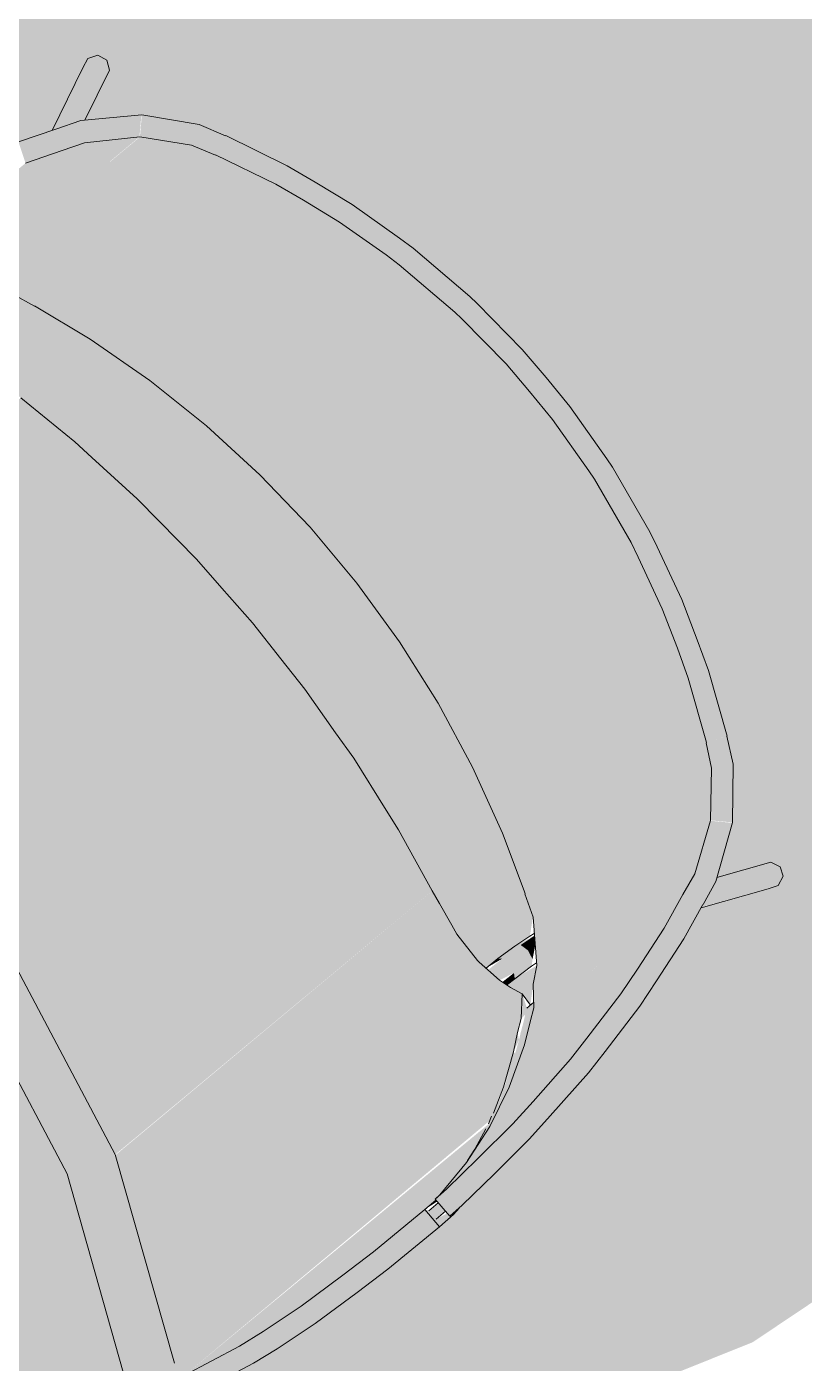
# Model space of a CAD drawing. Header units: centimetres. Extents: x -4381 to 5639, y -3920 to 4826.
# Drawn here: x 176.9627 to 177.1126, y 63.2667 to 63.5245 of the extents above; entities that cross this region are included whole.
import ezdxf
from ezdxf.xclip import XClip

# ---------------------------------------------------------------- set-up
doc = ezdxf.new("R2010")
doc.units = ezdxf.units.CM
doc.header["$MEASUREMENT"] = 0
doc.header["$XCLIPFRAME"] = 0
doc.layers.add('01- MOBILIER', color=7, linetype='Continuous')
doc.layers.add('Drawing & Figure', color=7, linetype='Continuous')
for name, color, linetype, lineweight in [('01- MOBILIER_Pen_No__1', 7, 'Continuous', 5), ('01- MOBILIER_Pen_No__101', 252, 'Continuous', 5), ('Dalles_Pen_No__101', 252, 'Continuous', 5)]:
    doc.layers.add(name, color=color, linetype=linetype, lineweight=lineweight)
doc.layers.add('01- MOBILIER_Pen_No__102', color=7, linetype='Continuous', lineweight=5, true_color=0xcccccc)

# ---------------------------------------------------------------- blocks, each defined once
blk = doc.blocks.new('Drawing_13_13', base_point=(-54.85237, -87.09209))
at = {"layer": '01- MOBILIER', "linetype": 'Continuous', "lineweight": 0, "ltscale": 5, "true_color": 0xffffff}
for points in [[(176.98441, 63.5032), (176.98478, 63.50747), (176.97309, 63.50634)], [(176.99446, 63.50163), (176.98487, 63.50746), (176.9845, 63.50319)], [(176.99446, 63.50163), (176.99591, 63.50562), (176.98487, 63.50746)], [(176.96109, 63.50225), (176.9695, 63.50056), (176.9683, 63.5047)], [(176.97384, 63.50208), (176.97309, 63.50634), (176.9683, 63.5047)], [(176.97384, 63.50208), (176.9683, 63.5047), (176.9695, 63.50056)], [(176.98441, 63.5032), (176.97309, 63.50634), (176.97384, 63.50208)], [(176.99907, 63.49971), (176.99591, 63.50562), (176.99446, 63.50163)], [(176.99907, 63.49971), (177.00102, 63.50342), (176.99591, 63.50562)], [(176.94004, 63.47597), (176.94284, 63.47621), (176.97384, 63.50208), (176.9695, 63.50056)], [(176.94284, 63.47621), (176.94732, 63.47526), (176.95095, 63.47528), (176.98441, 63.5032), (176.97384, 63.50208)], [(176.95095, 63.47528), (176.96003, 63.4729), (176.99446, 63.50163), (176.9845, 63.50319)], [(176.9695, 63.50056), (176.96109, 63.50225), (176.96245, 63.49815)], [(177.00105, 63.50349), (176.9991, 63.49978), (177.01068, 63.49408)], [(177.00105, 63.50349), (177.01068, 63.49408), (177.01286, 63.49765)], [(176.96245, 63.49815), (176.93552, 63.47568), (176.94003, 63.47596), (176.9695, 63.50056)], [(176.99446, 63.50163), (176.96003, 63.4729), (176.96415, 63.47058), (176.99907, 63.49971)], [(176.99907, 63.49971), (176.96421, 63.47063), (176.9749, 63.46422), (177.01068, 63.49408), (176.9991, 63.49978)], [(177.01602, 63.49099), (177.01286, 63.49765), (177.01068, 63.49408)], [(177.01602, 63.49099), (177.01831, 63.49449), (177.01286, 63.49765)], [(176.9749, 63.46422), (176.98638, 63.45626), (177.02295, 63.48678), (177.01602, 63.49099), (177.01068, 63.49408)], [(177.02295, 63.48678), (177.01831, 63.49449), (177.01602, 63.49099)], [(177.02295, 63.48678), (177.02538, 63.49017), (177.01831, 63.49449)], [(177.02295, 63.48678), (177.03195, 63.48044), (177.02538, 63.49017)], [(177.03456, 63.48369), (177.02538, 63.49017), (177.03195, 63.48044)], [(176.98638, 63.45626), (176.99731, 63.44753), (177.03449, 63.47856), (177.03195, 63.48044), (177.02295, 63.48678)], [(177.03449, 63.47856), (177.03456, 63.48369), (177.03195, 63.48044)], [(177.03449, 63.47856), (177.03716, 63.48177), (177.03456, 63.48369)], [(177.04522, 63.46944), (177.03716, 63.48177), (177.03449, 63.47856)], [(177.04522, 63.46944), (177.04811, 63.47244), (177.03716, 63.48177)], [(176.99731, 63.44753), (177.00763, 63.43807), (177.04522, 63.46944), (177.03449, 63.47856)], [(177.04658, 63.46812), (177.04811, 63.47244), (177.04522, 63.46944)], [(177.04658, 63.46812), (177.0495, 63.4711), (177.04811, 63.47244)], [(177.05507, 63.45945), (177.0495, 63.4711), (177.04658, 63.46812)], [(177.05507, 63.45945), (177.05817, 63.46223), (177.0495, 63.4711)], [(177.00763, 63.43807), (177.01731, 63.42794), (177.05507, 63.45945), (177.04658, 63.46812), (177.04522, 63.46944)], [(177.05962, 63.45413), (177.05817, 63.46223), (177.05507, 63.45945)], [(177.05962, 63.45413), (177.06282, 63.4568), (177.05817, 63.46223)], [(177.01731, 63.42794), (177.0218, 63.42256), (177.05962, 63.45413), (177.05507, 63.45945)], [(177.05962, 63.45413), (177.06734, 63.45124), (177.06282, 63.4568)], [(176.90044, 63.40192), (176.91464, 63.39079), (176.97525, 63.44137), (176.97195, 63.4444), (176.96153, 63.4529)], [(177.0218, 63.42256), (177.02629, 63.41718), (177.06405, 63.44869), (177.05962, 63.45413)], [(177.05962, 63.45413), (177.06405, 63.44869), (177.06734, 63.45124)], [(177.06405, 63.44869), (177.07451, 63.44113), (177.06734, 63.45124)], [(177.02629, 63.41718), (177.03452, 63.40585), (177.07211, 63.43722), (177.07106, 63.43879), (177.06405, 63.44869)], [(177.06405, 63.44869), (177.07106, 63.43879), (177.07451, 63.44113)], [(176.91464, 63.39079), (176.92886, 63.37962), (176.98818, 63.42912), (176.98397, 63.43342), (176.97525, 63.44137)], [(177.07106, 63.43879), (177.07558, 63.43952), (177.07451, 63.44113)], [(177.07106, 63.43879), (177.07211, 63.43722), (177.07558, 63.43952)], [(177.07211, 63.43722), (177.0828, 63.42708), (177.07558, 63.43952)], [(177.07211, 63.43722), (177.03452, 63.40585), (177.04198, 63.394), (177.07916, 63.42503)], [(177.07211, 63.43722), (177.07916, 63.42503), (177.0828, 63.42708)], [(176.92886, 63.37962), (176.93342, 63.37604), (176.94114, 63.36679), (177.00032, 63.41618), (176.9954, 63.42179), (176.98818, 63.42912)], [(177.07916, 63.42503), (177.08423, 63.42418), (177.0828, 63.42708)], [(177.07916, 63.42503), (177.04198, 63.394), (177.04861, 63.38168), (177.08518, 63.4122), (177.08056, 63.42219)], [(177.07916, 63.42503), (177.08056, 63.42219), (177.08423, 63.42418)], [(176.91583, 63.08667), (176.9435, 63.11517), (176.96464, 63.14879), (176.97833, 63.18608), (176.98396, 63.2254), (176.9813, 63.26503), (176.97046, 63.30324), (176.9519, 63.33837), (176.92645, 63.36886), (176.89522, 63.3934), (176.85957, 63.41091), (176.82105, 63.42063), (176.78136, 63.42212), (176.74222, 63.41533), (176.70535, 63.40055), (176.67236, 63.37843), (176.64469, 63.34993), (176.62355, 63.3163), (176.60987, 63.27901), (176.60423, 63.23969), (176.6069, 63.20006), (176.61774, 63.16185), (176.63629, 63.12673), (176.66174, 63.09623), (176.69298, 63.07169), (176.72863, 63.05418), (176.76715, 63.04447), (176.80684, 63.04297), (176.84598, 63.04977), (176.88284, 63.06455)], [(177.08056, 63.42219), (177.08896, 63.41399), (177.08423, 63.42418)], [(177.08056, 63.42219), (177.08518, 63.4122), (177.08896, 63.41399)], [(177.00032, 63.41618), (176.94114, 63.36679), (176.94681, 63.35999), (177.00619, 63.40954)], [(177.04861, 63.38168), (177.0544, 63.36897), (177.09017, 63.39882), (177.08809, 63.40463), (177.08518, 63.4122)], [(177.08518, 63.4122), (177.09194, 63.40626), (177.08896, 63.41399)], [(177.08518, 63.4122), (177.08809, 63.40463), (177.09194, 63.40626)], [(177.00619, 63.40954), (176.94681, 63.35999), (176.95249, 63.35318), (177.01168, 63.40257)], [(177.08809, 63.40463), (177.09407, 63.40033), (177.09194, 63.40626)], [(177.08809, 63.40463), (177.09017, 63.39882), (177.09407, 63.40033)], [(176.95249, 63.35318), (176.96021, 63.34394), (176.96292, 63.33881), (177.02223, 63.38831), (177.01631, 63.39673), (177.01168, 63.40257)], [(177.0544, 63.36897), (177.05878, 63.3573), (177.09364, 63.38639), (177.09017, 63.39882)], [(177.09407, 63.40033), (177.09017, 63.39882), (177.0977, 63.38767)], [(177.0977, 63.38767), (177.09017, 63.39882), (177.09371, 63.38641)], [(177.02223, 63.38831), (176.96292, 63.33881), (176.97136, 63.32282), (177.03197, 63.3734), (177.02571, 63.3834)], [(177.09364, 63.38639), (177.05872, 63.35725), (177.06027, 63.35278), (177.0947, 63.38151)], [(177.09364, 63.38639), (177.09888, 63.38223), (177.09763, 63.38764)], [(177.09364, 63.38639), (177.0947, 63.38151), (177.09888, 63.38223)], [(177.06027, 63.35278), (177.06098, 63.34342), (177.09444, 63.37135), (177.0947, 63.38151)], [(177.0947, 63.38151), (177.09445, 63.37143), (177.09872, 63.37103)], [(177.0947, 63.38151), (177.09872, 63.37103), (177.09888, 63.38223)], [(176.97136, 63.32282), (176.97974, 63.30697), (177.04086, 63.35784), (177.03436, 63.36961), (177.03197, 63.3734)], [(177.06032, 63.33985), (177.06045, 63.33528), (177.09145, 63.36114), (177.09444, 63.37135), (177.06098, 63.34342)], [(177.09444, 63.37135), (177.09145, 63.36114), (177.09551, 63.35964)], [(177.09444, 63.37135), (177.09551, 63.35964), (177.09871, 63.37094)], [(177.05971, 63.33256), (177.08918, 63.35715), (177.09145, 63.36114), (177.06045, 63.33528)], [(177.09145, 63.36114), (177.08918, 63.35715), (177.09304, 63.35522)], [(177.09145, 63.36114), (177.09304, 63.35522), (177.09551, 63.35964)], [(177.04086, 63.35784), (176.97977, 63.30686), (176.98059, 63.30397), (177.04222, 63.3554)], [(177.04222, 63.3554), (176.98059, 63.30397), (176.982, 63.29899), (177.04459, 63.35123)], [(177.0597, 63.33255), (177.05861, 63.32817), (177.08554, 63.35064), (177.08918, 63.35715)], [(177.08918, 63.35715), (177.08554, 63.35064), (177.08933, 63.34857)], [(177.08933, 63.34857), (177.09303, 63.35523), (177.08918, 63.35715)], [(176.982, 63.29899), (176.98465, 63.28967), (177.04988, 63.34411), (177.0456, 63.3495), (177.04459, 63.35123)], [(177.05566, 63.31997), (177.07721, 63.33795), (177.08041, 63.34274), (177.08554, 63.35064), (177.05861, 63.32817)], [(177.08554, 63.35064), (177.08041, 63.34274), (177.08409, 63.34049)], [(177.08554, 63.35064), (177.08409, 63.34049), (177.08933, 63.34857)], [(176.98465, 63.28967), (176.98693, 63.28163), (177.05592, 63.3392), (177.05379, 63.3406), (177.04988, 63.34411)], [(177.08041, 63.34274), (177.07721, 63.33795), (177.08084, 63.33559)], [(177.08041, 63.34274), (177.08084, 63.33559), (177.08409, 63.34049)], [(177.05592, 63.3392), (176.98693, 63.28163), (176.9887, 63.2754), (177.05797, 63.33321), (177.05821, 63.338)], [(177.05566, 63.31997), (177.05194, 63.31238), (177.06752, 63.32538), (177.07067, 63.32941), (177.07721, 63.33795)], [(177.05797, 63.33321), (177.05876, 63.33396), (177.05908, 63.33524), (177.05821, 63.338)], [(177.07721, 63.33795), (177.07067, 63.32941), (177.07417, 63.32686)], [(177.07721, 63.33795), (177.07417, 63.32686), (177.08084, 63.33559)], [(176.9887, 63.2754), (176.98918, 63.2737), (177.05725, 63.33051), (177.05797, 63.33321)], [(177.05725, 63.3305), (177.05845, 63.33256)], [(176.98918, 63.2737), (176.98989, 63.27121), (177.05652, 63.32681), (177.05725, 63.33051)], [(177.05725, 63.33051), (177.05652, 63.32681), (177.05758, 63.32909)], [(177.07067, 63.32941), (177.06752, 63.32538), (177.07096, 63.32275)], [(177.07067, 63.32941), (177.07096, 63.32275), (177.07417, 63.32686)], [(176.98989, 63.27121), (176.99108, 63.26698), (177.05461, 63.32), (177.05652, 63.32681)], [(177.05652, 63.32681), (177.05461, 63.32), (177.05592, 63.32337), (177.05681, 63.32643)], [(177.05194, 63.31238), (177.04748, 63.30546), (177.05638, 63.31288), (177.06029, 63.31723), (177.06752, 63.32538)], [(177.06752, 63.32538), (177.06029, 63.31723), (177.0636, 63.31443)], [(177.06752, 63.32538), (177.0636, 63.31443), (177.07096, 63.32275)], [(176.99136, 63.26361), (176.99303, 63.26437), (177.05191, 63.31351), (177.05274, 63.31509), (177.05461, 63.32), (176.99108, 63.26698)], [(177.06029, 63.31723), (177.05638, 63.31288), (177.05962, 63.30999)], [(177.06029, 63.31723), (177.05962, 63.30999), (177.0636, 63.31443)], [(176.99303, 63.26437), (177.00372, 63.27007), (177.04892, 63.30778), (177.05086, 63.3114), (177.05172, 63.31287)], [(177.04748, 63.30546), (177.04231, 63.29924), (177.0436, 63.30032), (177.04965, 63.30624), (177.05638, 63.31288)], [(177.05638, 63.31288), (177.04965, 63.30624), (177.05277, 63.30322)], [(177.05638, 63.31288), (177.05277, 63.30322), (177.05962, 63.30999)], [(177.04892, 63.30778), (177.00372, 63.27007), (177.00828, 63.27288), (177.01556, 63.27774), (177.04454, 63.30192), (177.04748, 63.30546)], [(177.04965, 63.30624), (177.0436, 63.30032), (177.04662, 63.2972)], [(177.04965, 63.30624), (177.04662, 63.2972), (177.05277, 63.30322)], [(177.01556, 63.27774), (177.02364, 63.28374), (177.02953, 63.28822), (177.04151, 63.29822), (177.04231, 63.29924), (177.04454, 63.30192)], [(177.0436, 63.30032), (177.04138, 63.29837), (177.04294, 63.29657)], [(177.0436, 63.30032), (177.04294, 63.29657), (177.04423, 63.2951), (177.04662, 63.2972)], [(177.02953, 63.28822), (177.04222, 63.29308), (177.03944, 63.29641)], [(177.04152, 63.29821), (177.03944, 63.29641), (177.04177, 63.29792)], [(177.04027, 63.29627), (177.04222, 63.29308), (177.04495, 63.29544), (177.04374, 63.29566), (177.0416, 63.29453), (177.04018, 63.29617)], [(177.02953, 63.28822), (177.03229, 63.28488), (177.04222, 63.29308)], [(177.02364, 63.28374), (177.03229, 63.28488), (177.02953, 63.28822)], [(177.01556, 63.27774), (177.0264, 63.28039), (177.02364, 63.28374)], [(177.02364, 63.28374), (177.0264, 63.28039), (177.03229, 63.28488)], [(177.01556, 63.27774), (177.01829, 63.2744), (177.0264, 63.28039)], [(177.00828, 63.27288), (177.01829, 63.2744), (177.01556, 63.27774)], [(177.00372, 63.27007), (177.01098, 63.26955), (177.00828, 63.27288)], [(177.00828, 63.27288), (177.01098, 63.26955), (177.01829, 63.2744)], [(176.99303, 63.26437), (177.0064, 63.26674), (177.00372, 63.27007)], [(177.00372, 63.27007), (177.0064, 63.26674), (177.01098, 63.26955)]]:
    blk.add_hatch(color=7, dxfattribs=at).paths.add_polyline_path(points)
h = blk.add_hatch(color=7, dxfattribs=at)
h.paths.add_polyline_path([(176.92224, 63.07899), (176.95137, 63.10899), (176.97362, 63.14439), (176.98803, 63.18364), (176.99396, 63.22503), (176.99115, 63.26674), (176.97974, 63.30697), (176.96021, 63.34394), (176.93342, 63.37604), (176.90054, 63.40187), (176.86301, 63.4203), (176.82247, 63.43052), (176.78069, 63.4321), (176.73949, 63.42495), (176.70068, 63.40939), (176.66596, 63.3861), (176.63683, 63.35611), (176.61458, 63.32071), (176.60017, 63.28146), (176.59424, 63.24007), (176.59704, 63.19835), (176.60846, 63.15813), (176.62799, 63.12116), (176.65478, 63.08906), (176.68766, 63.06322), (176.72519, 63.04479), (176.76573, 63.03457), (176.80751, 63.033), (176.84871, 63.04015), (176.88751, 63.0557)])
h.paths.add_polyline_path([(176.91583, 63.08667), (176.88284, 63.06455), (176.84598, 63.04977), (176.80684, 63.04297), (176.76715, 63.04447), (176.72863, 63.05418), (176.69298, 63.07169), (176.66174, 63.09623), (176.63629, 63.12673), (176.61774, 63.16185), (176.6069, 63.20006), (176.60423, 63.23969), (176.60987, 63.27901), (176.62355, 63.3163), (176.64469, 63.34993), (176.67236, 63.37843), (176.70535, 63.40055), (176.74222, 63.41533), (176.78136, 63.42212), (176.82105, 63.42063), (176.85957, 63.41091), (176.89522, 63.3934), (176.92645, 63.36886), (176.9519, 63.33837), (176.97046, 63.30324), (176.9813, 63.26503), (176.98396, 63.2254), (176.97833, 63.18608), (176.96464, 63.14879), (176.9435, 63.11517)], flags=0)
at = {"layer": '01- MOBILIER_Pen_No__101', "linetype": 'Continuous', "lineweight": 0, "ltscale": 5, "true_color": 0x262626}
for points in [[(176.97449, 63.51831), (176.9677, 63.50449), (176.96964, 63.50516), (176.9764, 63.51894)], [(176.9764, 63.51894), (176.96964, 63.50516), (176.97224, 63.50605), (176.97811, 63.51802)], [(176.97224, 63.50605), (176.97387, 63.50642), (176.97862, 63.51609), (176.97811, 63.51802)], [(176.95945, 63.49564), (176.93552, 63.47568), (176.94003, 63.47596), (176.96539, 63.49712)], [(176.9654, 63.49713), (176.94004, 63.47597), (176.94284, 63.47621), (176.96911, 63.49813)], [(176.94284, 63.47621), (176.94732, 63.47526), (176.95095, 63.47528), (176.97873, 63.49846), (176.96911, 63.49813)], [(176.97873, 63.49846), (176.95095, 63.47528), (176.96003, 63.4729), (176.98862, 63.49676)], [(176.98862, 63.49676), (176.96003, 63.4729), (176.96415, 63.47058), (176.99336, 63.49495)], [(176.96421, 63.47063), (176.9749, 63.46422), (177.00577, 63.48998), (176.99341, 63.49499)], [(177.00577, 63.48998), (176.9749, 63.46422), (176.98638, 63.45626), (177.01926, 63.48369)], [(177.01926, 63.48369), (176.98638, 63.45626), (176.99731, 63.44753), (177.03232, 63.47675)], [(177.03232, 63.47675), (176.99731, 63.44753), (177.00763, 63.43807), (177.04491, 63.46918)], [(177.04491, 63.46918), (177.00763, 63.43807), (177.01731, 63.42794), (177.05507, 63.45945), (177.04681, 63.46789)], [(177.05072, 63.46854), (177.04681, 63.46789), (177.05507, 63.45945)], [(177.05182, 63.46873), (177.05072, 63.46854), (177.05507, 63.45945), (177.05817, 63.46223)], [(177.05962, 63.45413), (177.05817, 63.46223), (177.05507, 63.45945)], [(177.05962, 63.45413), (177.06282, 63.4568), (177.05817, 63.46223)], [(177.05507, 63.45945), (177.01731, 63.42794), (177.0218, 63.42256), (177.05962, 63.45413)], [(177.05962, 63.45413), (177.06734, 63.45124), (177.06282, 63.4568)], [(176.96153, 63.4529), (176.90044, 63.40192), (176.91464, 63.39079), (176.97525, 63.44137), (176.97195, 63.4444)], [(177.0218, 63.42256), (177.02629, 63.41718), (177.06405, 63.44869), (177.05962, 63.45413)], [(177.05962, 63.45413), (177.06405, 63.44869), (177.06734, 63.45124)], [(177.06405, 63.44869), (177.07451, 63.44113), (177.06734, 63.45124)], [(177.02629, 63.41718), (177.03452, 63.40585), (177.07211, 63.43722), (177.07106, 63.43879), (177.06405, 63.44869)], [(177.06405, 63.44869), (177.07106, 63.43879), (177.07451, 63.44113)], [(176.97525, 63.44137), (176.91464, 63.39079), (176.92886, 63.37962), (176.98818, 63.42912), (176.98397, 63.43342)], [(177.07106, 63.43879), (177.07558, 63.43952), (177.07451, 63.44113)], [(177.07106, 63.43879), (177.07211, 63.43722), (177.07558, 63.43952)], [(177.07211, 63.43722), (177.0828, 63.42708), (177.07558, 63.43952)], [(177.03452, 63.40585), (177.04198, 63.394), (177.07916, 63.42503), (177.07211, 63.43722)], [(177.07211, 63.43722), (177.07916, 63.42503), (177.0828, 63.42708)], [(176.70068, 63.40939), (176.66596, 63.3861), (176.63683, 63.35611), (176.61458, 63.32071), (176.60017, 63.28146), (176.59424, 63.24007), (176.59704, 63.19835), (176.60531, 63.16921), (176.61592, 63.16825), (176.6069, 63.20006), (176.60423, 63.23969), (176.60987, 63.27901), (176.62355, 63.3163), (176.64469, 63.34993), (176.67236, 63.37843), (176.70535, 63.40055), (176.74222, 63.41533), (176.78136, 63.42212), (176.82105, 63.42063), (176.85957, 63.41091), (176.89522, 63.3934), (176.92645, 63.36886), (176.9519, 63.33837), (176.97046, 63.30324), (176.9813, 63.26503), (176.98396, 63.2254), (176.97833, 63.18608), (176.96464, 63.14879), (176.9575, 63.13744), (176.96862, 63.13643), (176.97362, 63.14439), (176.98803, 63.18364), (176.99396, 63.22503), (176.99115, 63.26674), (176.97974, 63.30697), (176.96021, 63.34394), (176.93342, 63.37604), (176.90054, 63.40187), (176.86301, 63.4203), (176.82247, 63.43052), (176.78069, 63.4321), (176.73949, 63.42495)], [(176.92886, 63.37962), (176.93342, 63.37604), (176.94114, 63.36679), (177.00032, 63.41618), (176.9954, 63.42179), (176.98818, 63.42912)], [(177.07916, 63.42503), (177.08423, 63.42418), (177.0828, 63.42708)], [(177.04198, 63.394), (177.04861, 63.38168), (177.08518, 63.4122), (177.08056, 63.42219), (177.07916, 63.42503)], [(177.07916, 63.42503), (177.08056, 63.42219), (177.08423, 63.42418)], [(176.67236, 63.37843), (176.64469, 63.34993), (176.62355, 63.3163), (176.60987, 63.27901), (176.60423, 63.23969), (176.6069, 63.20006), (176.61592, 63.16825), (176.9575, 63.13744), (176.96464, 63.14879), (176.97833, 63.18608), (176.98396, 63.2254), (176.9813, 63.26503), (176.97046, 63.30324), (176.9519, 63.33837), (176.92645, 63.36886), (176.89522, 63.3934), (176.85957, 63.41091), (176.82105, 63.42063), (176.78136, 63.42212), (176.74222, 63.41533), (176.70535, 63.40055)], [(177.08056, 63.42219), (177.08896, 63.41399), (177.08423, 63.42418)], [(177.08056, 63.42219), (177.08518, 63.4122), (177.08896, 63.41399)], [(177.00032, 63.41618), (176.94114, 63.36679), (176.94681, 63.35999), (177.00619, 63.40954)], [(177.04861, 63.38168), (177.0544, 63.36897), (177.09017, 63.39882), (177.08809, 63.40463), (177.08518, 63.4122)], [(177.08518, 63.4122), (177.09194, 63.40626), (177.08896, 63.41399)], [(177.08518, 63.4122), (177.08809, 63.40463), (177.09194, 63.40626)], [(176.94681, 63.35999), (176.95249, 63.35318), (177.01168, 63.40257), (177.00619, 63.40954)], [(177.08809, 63.40463), (177.09407, 63.40033), (177.09194, 63.40626)], [(177.08809, 63.40463), (177.09017, 63.39882), (177.09407, 63.40033)], [(177.01168, 63.40257), (176.95249, 63.35318), (176.96021, 63.34394), (176.96292, 63.33881), (177.02223, 63.38831), (177.01631, 63.39673)], [(177.09017, 63.39882), (177.0544, 63.36897), (177.05878, 63.3573), (177.09364, 63.38639)], [(177.09017, 63.39882), (177.0977, 63.38767), (177.09407, 63.40033)], [(177.09017, 63.39882), (177.09371, 63.38641), (177.0977, 63.38767)], [(177.02223, 63.38831), (176.96292, 63.33881), (176.97136, 63.32282), (177.03197, 63.3734), (177.02571, 63.3834)], [(177.05872, 63.35725), (177.06027, 63.35278), (177.0947, 63.38151), (177.09364, 63.38639)], [(177.09364, 63.38639), (177.09888, 63.38223), (177.09763, 63.38764)], [(177.09364, 63.38639), (177.0947, 63.38151), (177.09888, 63.38223)], [(177.06098, 63.34342), (177.09444, 63.37135), (177.0947, 63.38151), (177.06027, 63.35278)], [(177.0947, 63.38151), (177.09445, 63.37143), (177.09872, 63.37103)], [(177.0947, 63.38151), (177.09872, 63.37103), (177.09888, 63.38223)], [(177.03197, 63.3734), (176.97136, 63.32282), (176.97974, 63.30697), (177.04086, 63.35784), (177.03436, 63.36961)], [(177.06032, 63.33985), (177.06045, 63.33528), (177.09145, 63.36114), (177.09444, 63.37135), (177.06098, 63.34342)], [(177.09444, 63.37135), (177.09145, 63.36114), (177.09551, 63.35964)], [(177.09444, 63.37135), (177.09551, 63.35964), (177.09871, 63.37094)], [(177.09507, 63.35886), (177.10789, 63.36249), (177.10609, 63.36334), (177.09572, 63.3604)], [(177.05971, 63.33256), (177.08918, 63.35715), (177.09145, 63.36114), (177.06045, 63.33528)], [(177.09145, 63.36114), (177.08918, 63.35715), (177.09304, 63.35522)], [(177.09145, 63.36114), (177.09304, 63.35522), (177.09551, 63.35964)], [(177.09273, 63.35467), (177.10754, 63.35888), (177.10849, 63.36065), (177.09373, 63.35646), (177.09304, 63.35522)], [(177.09507, 63.35886), (177.09373, 63.35646), (177.10849, 63.36065), (177.10789, 63.36249)], [(176.97977, 63.30686), (176.98059, 63.30397), (177.04222, 63.3554), (177.04086, 63.35784)], [(176.98059, 63.30397), (176.982, 63.29899), (177.04459, 63.35123), (177.04222, 63.3554)], [(177.0597, 63.33255), (177.05861, 63.32817), (177.08554, 63.35064), (177.08918, 63.35715)], [(177.08918, 63.35715), (177.08554, 63.35064), (177.08933, 63.34857)], [(177.08933, 63.34857), (177.09303, 63.35523), (177.08918, 63.35715)], [(177.04459, 63.35123), (176.982, 63.29899), (176.98465, 63.28967), (177.04988, 63.34411), (177.0456, 63.3495)], [(177.05861, 63.32817), (177.05566, 63.31997), (177.07721, 63.33795), (177.08041, 63.34274), (177.08554, 63.35064)], [(177.08554, 63.35064), (177.08041, 63.34274), (177.08409, 63.34049)], [(177.08554, 63.35064), (177.08409, 63.34049), (177.08933, 63.34857)], [(177.05432, 63.34474), (177.0579, 63.34739), (177.05678, 63.34717), (177.05352, 63.34476)], [(177.0556, 63.3436), (177.05931, 63.34635), (177.0579, 63.34739), (177.05432, 63.34474)], [(177.05678, 63.34717), (177.0579, 63.34739), (177.06054, 63.34918)], [(177.0579, 63.34739), (177.05931, 63.34635), (177.06069, 63.34728), (177.06054, 63.34918)], [(177.05931, 63.34635), (177.06018, 63.34466), (177.06069, 63.34728)], [(177.05121, 63.34293), (177.05432, 63.34474)], [(177.05432, 63.34474), (177.05159, 63.34258), (177.05286, 63.34144), (177.0556, 63.3436)], [(177.0566, 63.34201), (177.06018, 63.34466), (177.05931, 63.34635), (177.0556, 63.3436)], [(177.05674, 63.3409), (177.06, 63.34331), (177.06018, 63.34466), (177.0566, 63.34201)], [(176.98465, 63.28967), (176.98693, 63.28163), (177.05592, 63.3392), (177.05379, 63.3406), (177.04988, 63.34411)], [(177.05286, 63.34144), (177.05379, 63.3406), (177.0566, 63.34201), (177.0556, 63.3436)], [(177.08041, 63.34274), (177.07721, 63.33795), (177.08084, 63.33559)], [(177.08041, 63.34274), (177.08084, 63.33559), (177.08409, 63.34049)], [(177.0566, 63.34201), (177.05435, 63.34023), (177.05519, 63.33968), (177.05674, 63.3409)], [(176.98693, 63.28163), (176.9887, 63.2754), (177.05797, 63.33321), (177.05821, 63.338), (177.05592, 63.3392)], [(177.05566, 63.31997), (177.05194, 63.31238), (177.06752, 63.32538), (177.07067, 63.32941), (177.07721, 63.33795)], [(177.05821, 63.338), (177.05797, 63.33321), (177.05876, 63.33396), (177.05908, 63.33524)], [(177.07721, 63.33795), (177.07067, 63.32941), (177.07417, 63.32686)], [(177.07721, 63.33795), (177.07417, 63.32686), (177.08084, 63.33559)], [(177.05776, 63.32984), (177.05917, 63.33042), (177.0597, 63.33255), (177.06045, 63.33528), (177.06042, 63.33636), (177.05908, 63.33524), (177.05876, 63.33396), (177.05845, 63.33256), (177.05788, 63.33044)], [(176.9887, 63.2754), (176.98918, 63.2737), (177.05725, 63.33051), (177.05797, 63.33321)], [(177.05725, 63.3305), (177.05845, 63.33256)], [(177.05725, 63.33051), (176.98918, 63.2737), (176.98989, 63.27121), (177.05652, 63.32681)], [(177.05592, 63.32337), (177.0573, 63.32451), (177.05861, 63.32817), (177.05917, 63.33042), (177.05758, 63.32909), (177.05694, 63.32689)], [(177.05652, 63.32681), (177.05758, 63.32909), (177.05725, 63.33051)], [(177.07067, 63.32941), (177.06752, 63.32538), (177.07096, 63.32275)], [(177.07067, 63.32941), (177.07096, 63.32275), (177.07417, 63.32686)], [(177.05652, 63.32681), (176.98989, 63.27121), (176.99108, 63.26698), (177.05461, 63.32)], [(177.05652, 63.32681), (177.05461, 63.32), (177.05592, 63.32337), (177.05681, 63.32643)], [(177.04748, 63.30546), (177.05638, 63.31288), (177.06029, 63.31723), (177.06752, 63.32538), (177.05194, 63.31238)], [(177.054, 63.31798), (177.05516, 63.31895), (177.05566, 63.31997), (177.0573, 63.32451), (177.05592, 63.32337), (177.05477, 63.32013), (177.05422, 63.31861)], [(177.06752, 63.32538), (177.06029, 63.31723), (177.0636, 63.31443)], [(177.06752, 63.32538), (177.0636, 63.31443), (177.07096, 63.32275)], [(176.99136, 63.26361), (176.99303, 63.26437), (177.05191, 63.31351), (177.05274, 63.31509), (177.05461, 63.32), (176.99108, 63.26698)], [(177.05172, 63.31287), (177.05249, 63.31351), (177.05516, 63.31895), (177.054, 63.31798), (177.05274, 63.31509), (177.0522, 63.31417), (177.05172, 63.31307)], [(177.06029, 63.31723), (177.05638, 63.31288), (177.05962, 63.30999)], [(177.06029, 63.31723), (177.05962, 63.30999), (177.0636, 63.31443)], [(176.99303, 63.26437), (177.00372, 63.27007), (177.04892, 63.30778), (177.05086, 63.3114), (177.05172, 63.31287)], [(177.05638, 63.31288), (177.04748, 63.30546), (177.04231, 63.29924), (177.0436, 63.30032), (177.04965, 63.30624)], [(177.05086, 63.3114), (177.04907, 63.30801), (177.05194, 63.31238), (177.05249, 63.31351), (177.05172, 63.31287)], [(177.05638, 63.31288), (177.04965, 63.30624), (177.05277, 63.30322)], [(177.05638, 63.31288), (177.05277, 63.30322), (177.05962, 63.30999)], [(177.00372, 63.27007), (177.00828, 63.27288), (177.01556, 63.27774), (177.04454, 63.30192), (177.04748, 63.30546), (177.04892, 63.30778)], [(177.04965, 63.30624), (177.0436, 63.30032), (177.04662, 63.2972)], [(177.04965, 63.30624), (177.04662, 63.2972), (177.05277, 63.30322)], [(177.01556, 63.27774), (177.02364, 63.28374), (177.02953, 63.28822), (177.04151, 63.29822), (177.04231, 63.29924), (177.04454, 63.30192)], [(177.0436, 63.30032), (177.04138, 63.29837), (177.04294, 63.29657)], [(177.0436, 63.30032), (177.04294, 63.29657), (177.04423, 63.2951), (177.04662, 63.2972)], [(177.02953, 63.28822), (177.04222, 63.29308), (177.03944, 63.29641)], [(177.04152, 63.29821), (177.03944, 63.29641), (177.04177, 63.29792)], [(177.03944, 63.29641), (177.04222, 63.29308), (177.04495, 63.29544), (177.04374, 63.29566), (177.0416, 63.29453), (177.04018, 63.29617)], [(177.04198, 63.29767), (177.04018, 63.29617), (177.0416, 63.29453), (177.04341, 63.29604)], [(177.02953, 63.28822), (177.03229, 63.28488), (177.04222, 63.29308)], [(177.02364, 63.28374), (177.03229, 63.28488), (177.02953, 63.28822)], [(177.01556, 63.27774), (177.0264, 63.28039), (177.02364, 63.28374)], [(177.02364, 63.28374), (177.0264, 63.28039), (177.03229, 63.28488)], [(177.01556, 63.27774), (177.01829, 63.2744), (177.0264, 63.28039)], [(177.01556, 63.27774), (177.00828, 63.27288), (177.01829, 63.2744)], [(177.00372, 63.27007), (177.01098, 63.26955), (177.00828, 63.27288)], [(177.01829, 63.2744), (177.00828, 63.27288), (177.01098, 63.26955)], [(176.99303, 63.26437), (177.0064, 63.26674), (177.00372, 63.27007)], [(177.00372, 63.27007), (177.0064, 63.26674), (177.01098, 63.26955)], [(176.99303, 63.26437), (176.99565, 63.26108), (177.0064, 63.26674)]]:
    blk.add_hatch(color=250, dxfattribs=at).paths.add_polyline_path(points)
at = {"layer": '01- MOBILIER_Pen_No__102', "linetype": 'Continuous', "ltscale": 5}
for points in [[(176.9677, 63.50449), (176.96964, 63.50516), (176.9764, 63.51894), (176.97449, 63.51831)], [(176.9764, 63.51894), (176.96964, 63.50516), (176.97224, 63.50605), (176.97811, 63.51802)], [(176.97811, 63.51802), (176.97224, 63.50605), (176.97387, 63.50642), (176.97862, 63.51609)], [(177.09551, 63.35964), (177.10789, 63.36249), (177.10609, 63.36334), (177.09572, 63.3604)], [(177.09302, 63.35521), (177.10754, 63.35888), (177.10849, 63.36065), (177.09373, 63.35646), (177.09304, 63.35522)], [(177.09373, 63.35646), (177.10849, 63.36065), (177.10789, 63.36249), (177.09507, 63.35886)], [(177.05678, 63.34717), (177.05352, 63.34476), (177.0579, 63.34739)], [(177.05432, 63.34474), (177.0556, 63.3436), (177.05931, 63.34635), (177.0579, 63.34739)], [(177.05678, 63.34717), (177.0579, 63.34739), (177.06054, 63.34918)], [(177.0579, 63.34739), (177.05931, 63.34635), (177.06069, 63.34728), (177.06054, 63.34918)], [(177.05931, 63.34635), (177.06018, 63.34466), (177.06069, 63.34728)], [(177.05352, 63.34476), (177.05121, 63.34293), (177.05432, 63.34474)], [(177.05159, 63.34258), (177.05259, 63.34168), (177.0556, 63.3436), (177.05432, 63.34474)], [(177.0556, 63.3436), (177.0566, 63.34201), (177.06018, 63.34466), (177.05931, 63.34635)], [(177.05674, 63.3409), (177.06, 63.34331), (177.06018, 63.34466), (177.0566, 63.34201)], [(177.0556, 63.3436), (177.05286, 63.34144), (177.05379, 63.3406), (177.0566, 63.34201)], [(177.05435, 63.34023), (177.05519, 63.33968), (177.05674, 63.3409), (177.0566, 63.34201)], [(177.05758, 63.32909), (177.05917, 63.33042), (177.0597, 63.33255), (177.06045, 63.33528), (177.06042, 63.33636), (177.05908, 63.33524), (177.05876, 63.33396), (177.05845, 63.33256), (177.05788, 63.33044)], [(177.05681, 63.32643), (177.05592, 63.32337), (177.0573, 63.32451), (177.05861, 63.32817), (177.05917, 63.33042), (177.05758, 63.32909), (177.05694, 63.32689)], [(177.054, 63.31798), (177.05516, 63.31895), (177.05566, 63.31997), (177.0573, 63.32451), (177.05592, 63.32337), (177.05477, 63.32013), (177.05422, 63.31861)], [(177.05172, 63.31307), (177.05516, 63.31895), (177.054, 63.31798), (177.05274, 63.31509), (177.0522, 63.31417)], [(177.04907, 63.30801), (177.05194, 63.31238), (177.05249, 63.31351), (177.05172, 63.31287), (177.05086, 63.3114)], [(177.04198, 63.29767), (177.04018, 63.29617), (177.0416, 63.29453), (177.04341, 63.29604)]]:
    blk.add_hatch(color=256, dxfattribs=at).paths.add_polyline_path(points)
at = {"layer": 'Dalles_Pen_No__101', "linetype": 'Continuous', "lineweight": 0, "ltscale": 5, "true_color": 0x262626}
for points in [[(174.73932, 64.08359), (174.61802, 62.73905), (177.49633, 62.47937), (177.52527, 62.80019), (174.91469, 63.03571), (174.96199, 63.56004), (176.69252, 63.40392), (176.70068, 63.40939), (176.73949, 63.42495), (176.78069, 63.4321), (176.82247, 63.43052), (176.85577, 63.42213), (176.85825, 63.42573), (176.86574, 63.4353), (176.86932, 63.4393), (176.8754, 63.44563), (176.88275, 63.45253), (176.88822, 63.45753), (176.89806, 63.46583), (176.90088, 63.46809), (176.90228, 63.46893), (176.90993, 63.47439), (176.91782, 63.47991), (176.9229, 63.48304), (176.9324, 63.4888), (176.93701, 63.49121), (176.9468, 63.49621), (176.9522, 63.49854), (176.96109, 63.50225), (176.96757, 63.50445), (176.97349, 63.51651), (176.97449, 63.51831), (176.9764, 63.51894), (176.97811, 63.51802), (176.97862, 63.51609), (176.97387, 63.50642), (176.98478, 63.50747), (176.99591, 63.50562), (177.00099, 63.50343), (177.01286, 63.49765), (177.01831, 63.49449), (177.02538, 63.49017), (177.03456, 63.48369), (177.03716, 63.48177), (177.04811, 63.47244), (177.0495, 63.4711), (177.05817, 63.46223), (177.06282, 63.4568), (177.06734, 63.45124), (177.07451, 63.44113), (177.07558, 63.43952), (177.0828, 63.42708), (177.08423, 63.42418), (177.08896, 63.41399), (177.09194, 63.40626), (177.09407, 63.40033), (177.0977, 63.38767), (177.09888, 63.38223), (177.09872, 63.37103), (177.09572, 63.3604), (177.10609, 63.36334), (177.10789, 63.36249), (177.10849, 63.36065), (177.10754, 63.35888), (177.10559, 63.35822), (177.09266, 63.35455), (177.08933, 63.34857), (177.08409, 63.34049), (177.08084, 63.33559), (177.07417, 63.32686), (177.07096, 63.32275), (177.0636, 63.31443), (177.05962, 63.30999), (177.05277, 63.30322), (177.04662, 63.2972), (177.04495, 63.29544), (177.04222, 63.29308), (177.03229, 63.28488), (177.0264, 63.28039), (177.01829, 63.2744), (177.01098, 63.26955), (177.0064, 63.26674), (176.99565, 63.26108), (176.99165, 63.25929), (176.99258, 63.24549), (176.99617, 63.24907), (177.02259, 63.24808), (177.06379, 63.25523), (177.1026, 63.27079), (177.13732, 63.29407), (177.14474, 63.30149), (177.17387, 63.33149), (177.19112, 63.35893), (177.57258, 63.32452), (177.60342, 63.6664), (177.27878, 63.69569), (177.27644, 63.69804), (177.27494, 63.69927), (177.26339, 63.70799), (177.26072, 63.70985), (177.25068, 63.71547), (177.24314, 63.71932), (177.23699, 63.72177), (177.22396, 63.72639), (177.218, 63.7277), (177.20597, 63.72856), (177.19281, 63.72606), (177.18761, 63.72401), (177.17913, 63.72029), (177.16871, 63.71506), (177.16188, 63.71129), (177.15471, 63.70689), (174.99283, 63.90193), (175.00704, 64.05943)], [(176.95093, 63.4677), (176.94871, 63.46575), (176.94965, 63.46423), (176.95418, 63.45905), (176.95569, 63.45775), (176.95938, 63.45467), (176.96153, 63.4529), (176.97195, 63.4444), (176.97525, 63.44137), (176.98397, 63.43342), (176.98818, 63.42912), (176.9954, 63.42179), (177.00032, 63.41618), (177.00619, 63.40954), (177.01168, 63.40257), (177.01631, 63.39673), (177.02223, 63.38831), (177.02571, 63.3834), (177.03197, 63.3734), (177.03436, 63.36961), (177.04086, 63.35784), (177.04222, 63.3554), (177.04459, 63.35123), (177.0456, 63.3495), (177.04957, 63.34442), (177.05121, 63.34293), (177.05352, 63.34476), (177.05678, 63.34717), (177.05965, 63.34912), (177.06027, 63.35278), (177.05872, 63.35725), (177.0544, 63.36897), (177.04861, 63.38168), (177.04198, 63.394), (177.03452, 63.40585), (177.02629, 63.41718), (177.01731, 63.42794), (177.00763, 63.43807), (176.99731, 63.44753), (176.98638, 63.45626), (176.9749, 63.46422), (176.96421, 63.47063), (176.96003, 63.4729), (176.95697, 63.4737), (176.95389, 63.47047)], [(177.05519, 63.33968), (177.05821, 63.338), (177.05977, 63.33582), (177.06032, 63.33985), (177.06098, 63.34342), (177.05674, 63.3409)]]:
    blk.add_hatch(color=250, dxfattribs=at).paths.add_polyline_path(points)
at = {"layer": '01- MOBILIER_Pen_No__1', "linetype": 'Continuous', "ltscale": 5}
for p, q in [((176.97449, 63.51831), (176.97349, 63.51651)), ((176.9764, 63.51894), (176.97449, 63.51831)), ((176.97811, 63.51802), (176.9764, 63.51894)), ((176.97862, 63.51609), (176.97811, 63.51802)), ((176.96757, 63.50445), (176.97349, 63.51651)), ((176.97387, 63.50642), (176.97862, 63.51609)), ((176.98487, 63.50746), (176.97309, 63.50634)), ((176.99591, 63.50562), (176.98487, 63.50746)), ((176.9683, 63.5047), (176.96109, 63.50225)), ((176.97309, 63.50634), (176.9683, 63.5047)), ((177.00102, 63.50342), (176.99591, 63.50562)), ((176.97384, 63.50208), (176.9695, 63.50056)), ((176.9845, 63.50319), (176.97384, 63.50208)), ((176.99446, 63.50163), (176.9845, 63.50319)), ((177.01286, 63.49765), (177.00105, 63.50349)), ((176.9695, 63.50056), (176.96245, 63.49815)), ((176.99907, 63.49971), (176.99446, 63.50163)), ((177.01068, 63.49408), (176.9991, 63.49978)), ((177.01831, 63.49449), (177.01286, 63.49765)), ((177.01602, 63.49099), (177.01068, 63.49408)), ((177.02538, 63.49017), (177.01831, 63.49449)), ((177.02295, 63.48678), (177.01602, 63.49099)), ((177.03456, 63.48369), (177.02538, 63.49017)), ((177.03195, 63.48044), (177.02295, 63.48678)), ((177.03716, 63.48177), (177.03456, 63.48369)), ((177.04811, 63.47244), (177.03716, 63.48177)), ((177.03449, 63.47856), (177.03195, 63.48044)), ((177.04522, 63.46944), (177.03449, 63.47856)), ((176.96003, 63.4729), (176.96415, 63.47058)), ((177.0495, 63.4711), (177.04811, 63.47244)), ((177.05817, 63.46223), (177.0495, 63.4711)), ((176.96421, 63.47063), (176.9749, 63.46422)), ((177.04658, 63.46812), (177.04522, 63.46944)), ((177.05507, 63.45945), (177.04658, 63.46812)), ((176.9749, 63.46422), (176.98638, 63.45626)), ((177.06282, 63.4568), (177.05817, 63.46223)), ((177.05962, 63.45413), (177.05507, 63.45945)), ((176.98638, 63.45626), (176.99731, 63.44753)), ((177.06282, 63.4568), (177.06734, 63.45124)), ((176.96153, 63.4529), (176.97195, 63.4444)), ((177.05962, 63.45413), (177.06405, 63.44869)), ((177.06734, 63.45124), (177.07451, 63.44113)), ((177.06405, 63.44869), (177.07106, 63.43879)), ((176.99731, 63.44753), (177.00763, 63.43807)), ((176.97195, 63.4444), (176.97525, 63.44137)), ((176.97525, 63.44137), (176.98397, 63.43342)), ((177.07451, 63.44113), (177.07559, 63.43952)), ((177.00763, 63.43807), (177.01731, 63.42794)), ((177.07106, 63.43879), (177.07211, 63.43722)), ((177.07559, 63.43952), (177.0828, 63.42708)), ((177.07211, 63.43722), (177.07916, 63.42503)), ((176.98397, 63.43342), (176.98818, 63.42912)), ((176.98818, 63.42912), (176.9954, 63.42179)), ((177.01731, 63.42794), (177.0218, 63.42256)), ((177.0828, 63.42708), (177.08423, 63.42418)), ((177.07916, 63.42503), (177.08056, 63.42219)), ((177.02629, 63.41718), (177.0218, 63.42256)), ((177.08056, 63.42219), (177.08518, 63.4122)), ((177.08423, 63.42418), (177.08896, 63.41399)), ((176.9954, 63.42179), (177.00032, 63.41618)), ((177.03452, 63.40585), (177.02629, 63.41718)), ((177.00032, 63.41618), (177.00619, 63.40954)), ((177.08518, 63.4122), (177.08809, 63.40463)), ((177.08896, 63.41399), (177.09194, 63.40626)), ((177.01168, 63.40257), (177.00619, 63.40954)), ((177.04198, 63.394), (177.03452, 63.40585)), ((177.08809, 63.40463), (177.09017, 63.39882)), ((177.09194, 63.40626), (177.09407, 63.40033)), ((177.01631, 63.39673), (177.01168, 63.40257)), ((177.09017, 63.39882), (177.09371, 63.38641)), ((177.09407, 63.40033), (177.0977, 63.38767)), ((177.02223, 63.38831), (177.01631, 63.39673)), ((177.04861, 63.38168), (177.04198, 63.394)), ((177.02571, 63.3834), (177.02223, 63.38831)), ((177.09364, 63.38639), (177.0947, 63.38151)), ((177.09763, 63.38764), (177.09888, 63.38223)), ((177.03197, 63.3734), (177.02571, 63.3834)), ((177.0544, 63.36897), (177.04861, 63.38168)), ((177.0947, 63.38151), (177.09445, 63.37143)), ((177.09888, 63.38223), (177.09872, 63.37103)), ((177.03436, 63.36961), (177.03197, 63.3734)), ((177.09445, 63.37143), (177.09145, 63.36114)), ((177.09872, 63.37103), (177.09551, 63.35964)), ((177.04086, 63.35784), (177.03436, 63.36961)), ((177.05878, 63.3573), (177.0544, 63.36897)), ((177.09572, 63.3604), (177.10609, 63.36334)), ((177.10789, 63.36249), (177.10609, 63.36334)), ((177.09145, 63.36114), (177.08918, 63.35715)), ((177.10754, 63.35888), (177.10849, 63.36065)), ((177.10849, 63.36065), (177.10789, 63.36249)), ((177.04222, 63.3554), (177.04086, 63.35784)), ((177.09266, 63.35455), (177.10559, 63.35822)), ((177.09551, 63.35964), (177.09304, 63.35522)), ((177.10559, 63.35822), (177.10754, 63.35888)), ((177.04459, 63.35123), (177.04222, 63.3554)), ((177.06027, 63.35278), (177.05872, 63.35725)), ((177.08918, 63.35715), (177.08554, 63.35064)), ((177.09303, 63.35523), (177.08933, 63.34857)), ((177.06098, 63.34342), (177.06027, 63.35278)), ((177.0456, 63.3495), (177.04459, 63.35123)), ((177.08554, 63.35064), (177.08041, 63.34274)), ((177.04957, 63.34442), (177.0456, 63.3495)), ((177.05678, 63.34717), (177.05965, 63.34912)), ((177.05965, 63.34912), (177.06051, 63.34962)), ((177.08933, 63.34857), (177.08409, 63.34049)), ((177.05121, 63.34293), (177.05352, 63.34476)), ((177.05352, 63.34476), (177.05678, 63.34717)), ((176.97974, 63.30697), (176.96021, 63.34394)), ((177.04988, 63.34411), (177.04957, 63.34442)), ((177.05379, 63.3406), (177.04988, 63.34411)), ((177.05674, 63.3409), (177.06, 63.34331)), ((177.06, 63.34331), (177.06094, 63.34395)), ((177.06032, 63.33985), (177.06098, 63.34342)), ((177.08041, 63.34274), (177.07721, 63.33795)), ((177.05592, 63.3392), (177.05379, 63.3406)), ((177.05519, 63.33968), (177.05674, 63.3409)), ((177.06032, 63.33985), (177.06045, 63.33528)), ((177.08409, 63.34049), (177.08084, 63.33559)), ((176.97046, 63.30324), (176.9519, 63.33837)), ((177.05821, 63.338), (177.05592, 63.3392)), ((177.05797, 63.33321), (177.05821, 63.338)), ((177.05821, 63.338), (177.05977, 63.33582)), ((177.07721, 63.33795), (177.07067, 63.32941)), ((177.06042, 63.33636), (177.05907, 63.33523)), ((177.06045, 63.33528), (177.05971, 63.33255)), ((177.08084, 63.33559), (177.07417, 63.32686)), ((177.05725, 63.3305), (177.05797, 63.33321)), ((177.0597, 63.33255), (177.05861, 63.32817)), ((177.05652, 63.32681), (177.05725, 63.33051)), ((177.07067, 63.32941), (177.06752, 63.32538)), ((177.05461, 63.32), (177.05652, 63.32681)), ((177.05861, 63.32817), (177.05566, 63.31997)), ((177.07417, 63.32686), (177.07096, 63.32275)), ((177.06752, 63.32538), (177.06029, 63.31723)), ((177.07096, 63.32275), (177.0636, 63.31443)), ((177.05566, 63.31997), (177.05194, 63.31239)), ((177.05268, 63.31494), (177.05461, 63.32)), ((177.06029, 63.31723), (177.05638, 63.31288)), ((177.05166, 63.31293), (177.05229, 63.31438)), ((177.0636, 63.31443), (177.05962, 63.30999)), ((177.05194, 63.31239), (177.04748, 63.30546)), ((177.04907, 63.30801), (177.05116, 63.31197)), ((177.05638, 63.31288), (177.04965, 63.30624)), ((177.05962, 63.30999), (177.05277, 63.30322)), ((176.99115, 63.26674), (176.97974, 63.30697)), ((177.04965, 63.30624), (177.0436, 63.30032)), ((177.04767, 63.30584), (177.04907, 63.30801)), ((177.04748, 63.30546), (177.04231, 63.29924)), ((176.9813, 63.26503), (176.97046, 63.30324)), ((177.05277, 63.30322), (177.04662, 63.2972)), ((177.0436, 63.30032), (177.04138, 63.29837)), ((177.04231, 63.29924), (177.04138, 63.29837)), ((177.04138, 63.29837), (177.04294, 63.29657)), ((177.02953, 63.28822), (177.03944, 63.29641)), ((177.03944, 63.29641), (177.04152, 63.29821)), ((177.03944, 63.29641), (177.04222, 63.29308)), ((177.04198, 63.29767), (177.04017, 63.29616)), ((177.04341, 63.29604), (177.04159, 63.29452)), ((177.04294, 63.29657), (177.04423, 63.2951)), ((177.04662, 63.2972), (177.04423, 63.2951)), ((177.04495, 63.29544), (177.04602, 63.29668)), ((177.03229, 63.28488), (177.04222, 63.29308)), ((177.04222, 63.29308), (177.04495, 63.29544)), ((177.02364, 63.28374), (177.02953, 63.28822)), ((177.01556, 63.27774), (177.02364, 63.28374)), ((177.0264, 63.28039), (177.03229, 63.28488)), ((177.01829, 63.2744), (177.0264, 63.28039)), ((177.00828, 63.27288), (177.01556, 63.27774)), ((177.00372, 63.27007), (177.00828, 63.27288)), ((177.01098, 63.26955), (177.01829, 63.2744)), ((176.99303, 63.26437), (177.00372, 63.27007)), ((177.0064, 63.26674), (177.01098, 63.26955)), ((176.99565, 63.26108), (177.0064, 63.26674))]:
    blk.add_line(p, q, dxfattribs=at)

msp = doc.modelspace()

# ---------------------------------------------------------------- block references
at = {"layer": 'Drawing & Figure', "color": 151, "linetype": 'Continuous', "lineweight": 5, "ltscale": 10, "true_color": 0x80c2ff}
ref = msp.add_blockref('Drawing_13_13', (-54.85237, -87.09209), dxfattribs=at)
XClip(ref).set_block_clipping_path([(166.1260505706, 54.1059969298), (191.9907812231, 80.1417166121)])

doc.saveas('drawing.dxf')
